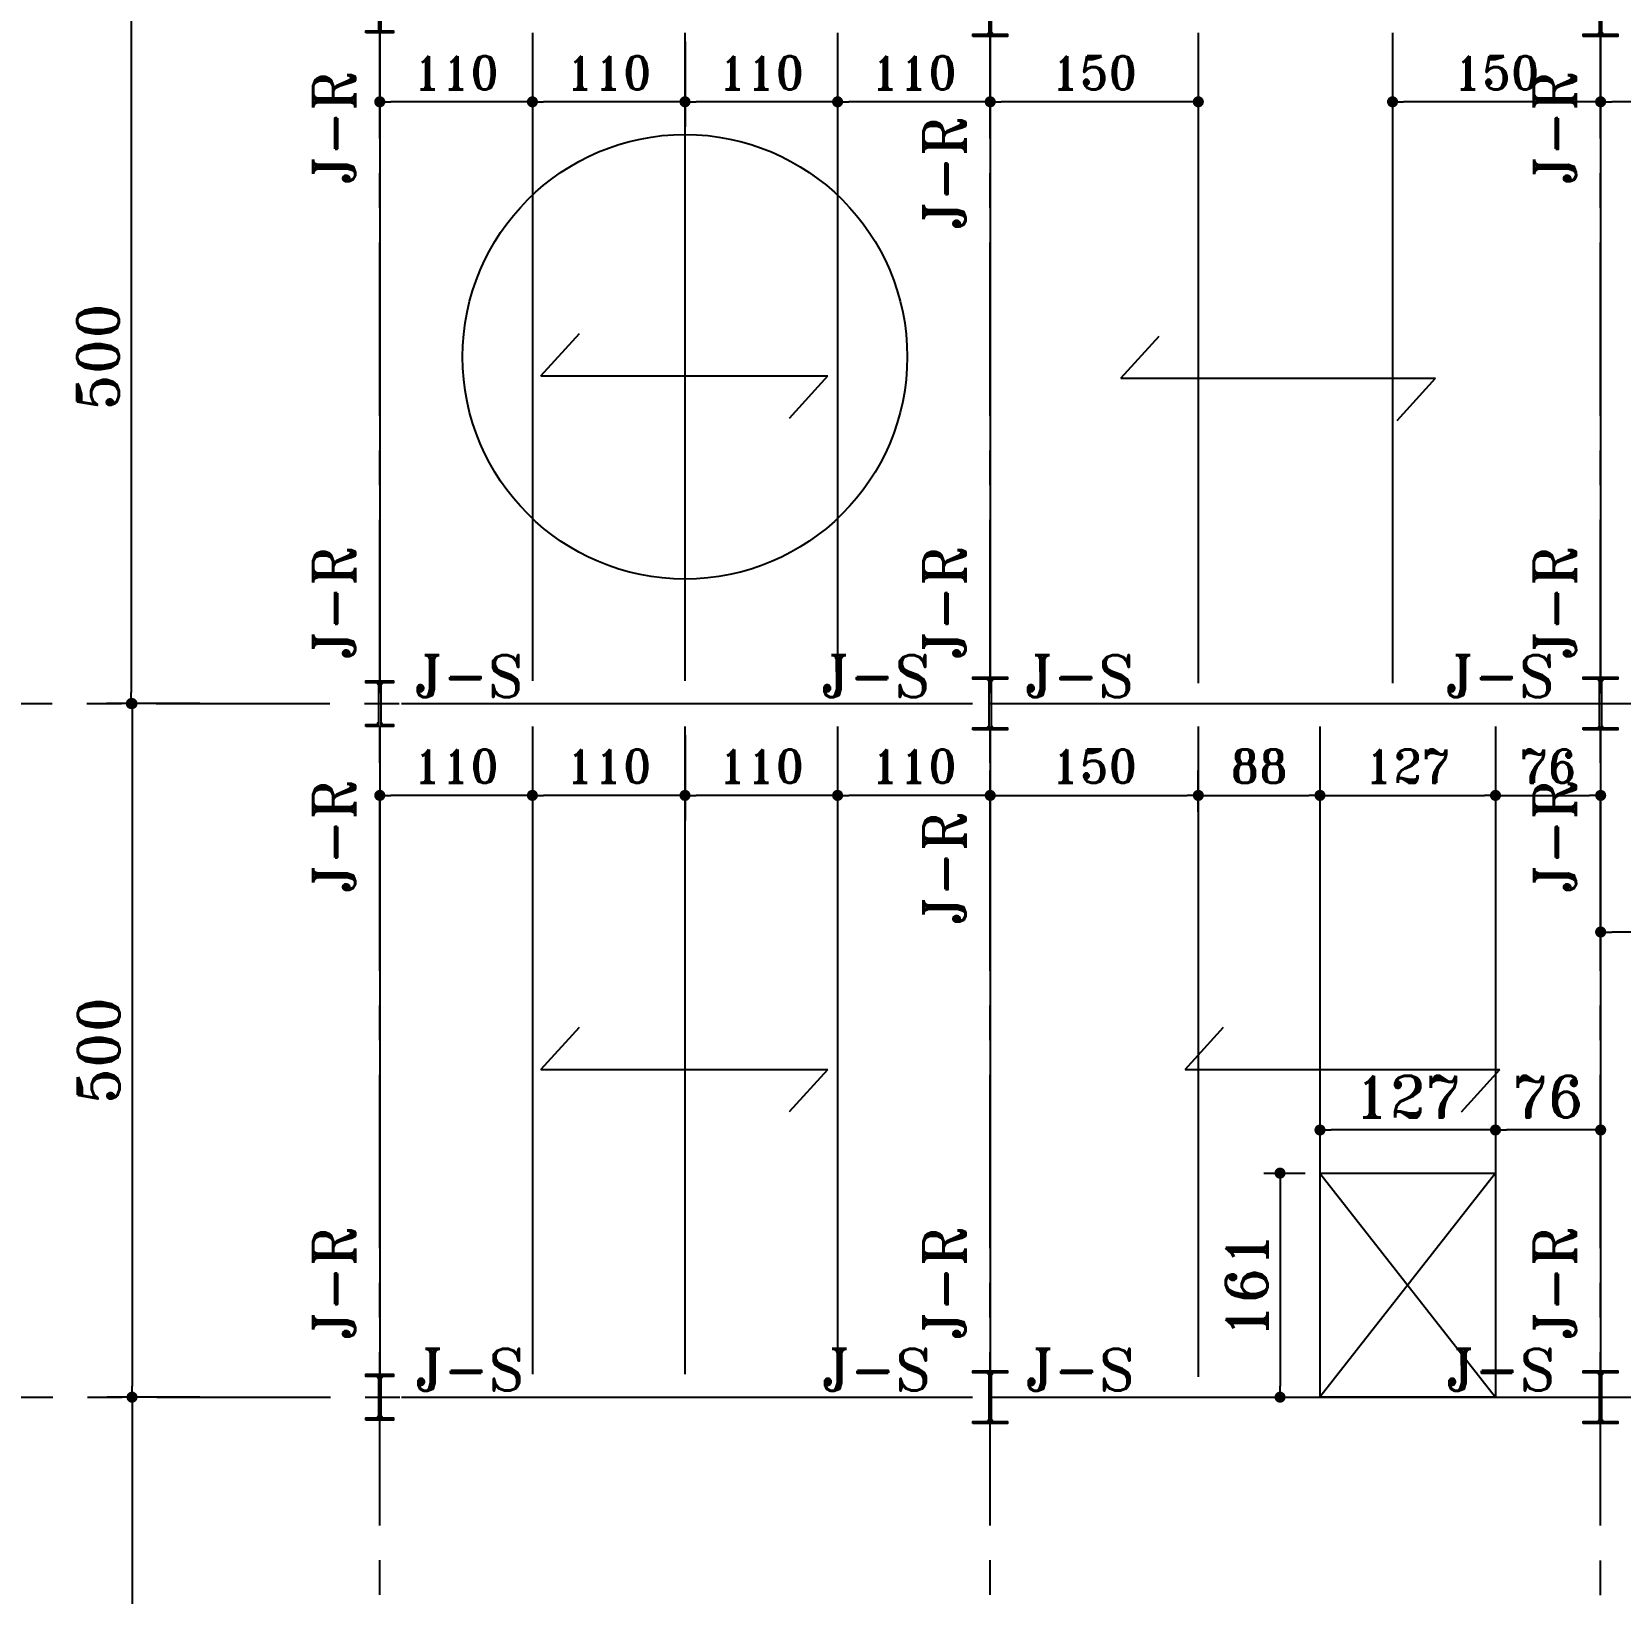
# Model space of a CAD drawing. Header units: inches. Extents: x 460503 to 460688, y 47570 to 48852.
# Drawn here: x 460552.17 to 460563.62, y 48394.83 to 48406.09 of the extents above; entities that cross this region are included whole.
import ezdxf

# ---------------------------------------------------------------- set-up
doc = ezdxf.new("R2010")
doc.units = ezdxf.units.IN
doc.header["$MEASUREMENT"] = 0
doc.linetypes.add('CENTER', pattern=[2, 1.25, -0.25, 0.25, -0.25])
for name, color, linetype in [('3G', 3, 'Continuous'), ('AA_CUT OUT', 74, 'Continuous'), ('AXE', 1, 'CENTER'), ('DIM', 8, 'Continuous'), ('wall', 4, 'Continuous')]:
    doc.layers.add(name, color=color, linetype=linetype)
doc.layers.add('TEXT', color=250, linetype='Continuous', lineweight=30)
doc.styles.add('ROMANT', font='romant')
doc.dimstyles.new('1-100', dxfattribs={"dimtxt": 0.3, "dimasz": 0.08, "dimexe": 0.18, "dimexo": 0.0625, "dimgap": 0.09, "dimtad": 1, "dimdec": 0, "dimlfac": 100, "dimdsep": 46, "dimtxsty": 'ROMANT', "dimblk": 'DOT', "dimcen": 0.09, "dimclrd": 1, "dimclre": 1, "dimclrt": 3, "dimadec": 0, "dimazin": 0, "dimtfac": 1, "dimtdec": 0, "dimtix": 1, "dimtofl": 0, "dimtmove": 2, "dimatfit": 3, "dimldrblk": 'DOT', "dimfxl": 1, "dimtolj": 1, "dimarcsym": 0})
doc.dimstyles.new('Copy of 1-100', dxfattribs={"dimtxt": 0.24, "dimasz": 0.08, "dimexe": 0.18, "dimexo": 0.0625, "dimgap": 0.09, "dimtad": 1, "dimdec": 0, "dimlfac": 100, "dimdsep": 46, "dimtxsty": 'ROMANT', "dimblk": 'DOT', "dimcen": 0.09, "dimclrd": 1, "dimclre": 1, "dimclrt": 3, "dimadec": 0, "dimazin": 0, "dimtfac": 1, "dimtdec": 0, "dimtix": 1, "dimtofl": 0, "dimtmove": 2, "dimatfit": 3, "dimldrblk": 'DOT', "dimfxl": 1, "dimtolj": 1, "dimarcsym": 0})

# ---------------------------------------------------------------- blocks, each defined once
blk = doc.blocks.new('DOT')
at = {"layer": 'DIM', "color": 0, "linetype": 'ByBlock'}
blk.add_line((-0.5, 0), (-1, 0), dxfattribs=at)
at = {"layer": 'DIM', "color": 0, "linetype": 'ByBlock', "const_width": 0.5}
blk.add_lwpolyline([(-0.25, 0, 1), (0.25, 0, 1)], format="xyb", close=True, dxfattribs=at)
blk = doc.blocks.new('*D208')
at = {"layer": 'Defpoints', "color": 0, "transparency": 16777216}
for p in [(460553.44, 48406.248), (460552.883, 48401.248), (460553.44, 48401.248)]:
    blk.add_point(p, dxfattribs=at)
at = {"layer": 'wall', "color": 1, "lineweight": -2, "transparency": 16777216}
for p, q in [((460553.378, 48406.248), (460552.703, 48406.248)), ((460552.883, 48406.168), (460552.883, 48401.328)), ((460553.378, 48401.248), (460552.703, 48401.248))]:
    blk.add_line(p, q, dxfattribs=at)
at = {"layer": 'wall', "color": 1, "lineweight": -2, "transparency": 16777216, "xscale": 0.08, "yscale": 0.08, "zscale": 0.08}
for p, rotation in [((460552.883, 48406.248), 90), ((460552.883, 48401.248), 270)]:
    blk.add_blockref('DOT', p, dxfattribs=dict(at, rotation=rotation))
at = {"layer": 'wall', "color": 3, "transparency": 16777216, "insert": (460552.643, 48403.748), "char_height": 0.3, "attachment_point": 5, "rotation": 90, "style": 'ROMANT'}
blk.add_mtext('\\A1;500', dxfattribs=at)
blk = doc.blocks.new('_Dot')
at = {"layer": 'DIM', "color": 0, "lineweight": -2}
blk.add_line((-0.5, 0), (-1, 0), dxfattribs=at)
at = {"layer": 'DIM', "color": 0, "const_width": 0.5}
blk.add_lwpolyline([(-0.25, 0, 1), (0.25, 0, 1)], format="xyb", close=True, dxfattribs=at)
blk = doc.blocks.new('*D209')
at = {"layer": 'Defpoints', "color": 0, "transparency": 16777216}
for p in [(460553.44, 48401.248), (460552.888, 48396.248), (460553.44, 48396.248)]:
    blk.add_point(p, dxfattribs=at)
at = {"layer": 'wall', "color": 1, "lineweight": -2, "transparency": 16777216}
for p, q in [((460553.378, 48401.248), (460552.708, 48401.248)), ((460552.888, 48401.168), (460552.888, 48396.328)), ((460553.378, 48396.248), (460552.708, 48396.248))]:
    blk.add_line(p, q, dxfattribs=at)
at = {"layer": 'wall', "color": 1, "lineweight": -2, "transparency": 16777216, "xscale": 0.08, "yscale": 0.08, "zscale": 0.08}
for p, rotation in [((460552.888, 48401.248), 90), ((460552.888, 48396.248), 270)]:
    blk.add_blockref('DOT', p, dxfattribs=dict(at, rotation=rotation))
at = {"layer": 'wall', "color": 3, "transparency": 16777216, "insert": (460552.648, 48398.748), "char_height": 0.3, "attachment_point": 5, "rotation": 90, "style": 'ROMANT'}
blk.add_mtext('\\A1;500', dxfattribs=at)
blk = doc.blocks.new('*D216')
at = {"layer": 'Defpoints', "color": 0, "transparency": 16777216}
for p in [(460561.451, 48398.194), (460561.451, 48398.174), (460562.716, 48398.194)]:
    blk.add_point(p, dxfattribs=at)
at = {"layer": 'wall', "color": 1, "lineweight": -2, "transparency": 16777216}
for p, q in [((460561.451, 48398.132), (460561.451, 48397.994)), ((460562.636, 48398.174), (460561.531, 48398.174)), ((460562.716, 48398.132), (460562.716, 48397.994))]:
    blk.add_line(p, q, dxfattribs=at)
at = {"layer": 'wall', "color": 1, "lineweight": -2, "transparency": 16777216, "xscale": 0.08, "yscale": 0.08, "zscale": 0.08, "rotation": 180}
blk.add_blockref('DOT', (460561.451, 48398.174), dxfattribs=at)
at = {"layer": 'wall', "color": 1, "lineweight": -2, "transparency": 16777216, "xscale": 0.08, "yscale": 0.08, "zscale": 0.08}
blk.add_blockref('DOT', (460562.716, 48398.174), dxfattribs=at)
at = {"layer": 'wall', "color": 3, "transparency": 16777216, "insert": (460562.083, 48398.414), "char_height": 0.3, "attachment_point": 5, "style": 'ROMANT'}
blk.add_mtext('\\A1;127', dxfattribs=at)
blk = doc.blocks.new('*D217')
at = {"layer": 'Defpoints', "color": 0, "transparency": 16777216}
for p in [(460560.984, 48397.863), (460560.984, 48396.248), (460561.163, 48396.248)]:
    blk.add_point(p, dxfattribs=at)
at = {"layer": 'wall', "color": 1, "lineweight": -2, "transparency": 16777216}
for p, q in [((460561.047, 48397.863), (460561.343, 48397.863)), ((460561.163, 48397.783), (460561.163, 48396.328)), ((460561.047, 48396.248), (460561.343, 48396.248))]:
    blk.add_line(p, q, dxfattribs=at)
at = {"layer": 'wall', "color": 1, "lineweight": -2, "transparency": 16777216, "xscale": 0.08, "yscale": 0.08, "zscale": 0.08}
for p, rotation in [((460561.163, 48397.863), 90), ((460561.163, 48396.248), 270)]:
    blk.add_blockref('DOT', p, dxfattribs=dict(at, rotation=rotation))
at = {"layer": 'wall', "color": 3, "transparency": 16777216, "insert": (460560.923, 48397.055), "char_height": 0.3, "attachment_point": 5, "rotation": 90, "style": 'ROMANT'}
blk.add_mtext('\\A1;161', dxfattribs=at)
blk = doc.blocks.new('*D224')
at = {"layer": 'Defpoints', "color": 0, "transparency": 16777216}
for p in [(460562.716, 48398.194), (460562.716, 48398.174), (460563.474, 48398.194)]:
    blk.add_point(p, dxfattribs=at)
at = {"layer": 'wall', "color": 1, "lineweight": -2, "transparency": 16777216}
for p, q in [((460562.716, 48398.132), (460562.716, 48397.994)), ((460563.394, 48398.174), (460562.796, 48398.174)), ((460563.474, 48398.132), (460563.474, 48397.994))]:
    blk.add_line(p, q, dxfattribs=at)
at = {"layer": 'wall', "color": 1, "lineweight": -2, "transparency": 16777216, "xscale": 0.08, "yscale": 0.08, "zscale": 0.08, "rotation": 180}
blk.add_blockref('DOT', (460562.716, 48398.174), dxfattribs=at)
at = {"layer": 'wall', "color": 1, "lineweight": -2, "transparency": 16777216, "xscale": 0.08, "yscale": 0.08, "zscale": 0.08}
blk.add_blockref('DOT', (460563.474, 48398.174), dxfattribs=at)
at = {"layer": 'wall', "color": 3, "transparency": 16777216, "insert": (460563.095, 48398.414), "char_height": 0.3, "attachment_point": 5, "style": 'ROMANT'}
blk.add_mtext('\\A1;76', dxfattribs=at)
blk = doc.blocks.new('*D321')
at = {"color": 1, "lineweight": -2, "transparency": 16777216}
for p, q in [((460563.474, 48406.02), (460563.474, 48405.406)), ((460564.974, 48406.02), (460564.974, 48405.406)), ((460564.894, 48405.586), (460563.554, 48405.586))]:
    blk.add_line(p, q, dxfattribs=at)
at = {"layer": 'Defpoints', "color": 0, "transparency": 16777216}
for p in [(460563.474, 48406.083), (460564.974, 48406.083), (460563.474, 48405.586)]:
    blk.add_point(p, dxfattribs=at)
at = {"color": 1, "lineweight": -2, "transparency": 16777216, "xscale": 0.08, "yscale": 0.08, "zscale": 0.08, "rotation": 180}
blk.add_blockref('DOT', (460563.474, 48405.586), dxfattribs=at)
at = {"color": 1, "lineweight": -2, "transparency": 16777216, "xscale": 0.08, "yscale": 0.08, "zscale": 0.08}
blk.add_blockref('DOT', (460564.974, 48405.586), dxfattribs=at)
at = {"color": 3, "transparency": 16777216, "insert": (460564.224, 48405.796), "char_height": 0.24, "attachment_point": 5, "style": 'ROMANT'}
blk.add_mtext('\\A1;150', dxfattribs=at)
blk = doc.blocks.new('*D322')
at = {"color": 1, "lineweight": -2, "transparency": 16777216}
for p, q in [((460561.974, 48406.02), (460561.974, 48405.406)), ((460563.474, 48406.02), (460563.474, 48405.406)), ((460563.394, 48405.586), (460562.054, 48405.586))]:
    blk.add_line(p, q, dxfattribs=at)
at = {"layer": 'Defpoints', "color": 0, "transparency": 16777216}
for p in [(460561.974, 48406.083), (460563.474, 48406.083), (460561.974, 48405.586)]:
    blk.add_point(p, dxfattribs=at)
at = {"color": 1, "lineweight": -2, "transparency": 16777216, "xscale": 0.08, "yscale": 0.08, "zscale": 0.08, "rotation": 180}
blk.add_blockref('DOT', (460561.974, 48405.586), dxfattribs=at)
at = {"color": 1, "lineweight": -2, "transparency": 16777216, "xscale": 0.08, "yscale": 0.08, "zscale": 0.08}
blk.add_blockref('DOT', (460563.474, 48405.586), dxfattribs=at)
at = {"color": 3, "transparency": 16777216, "insert": (460562.724, 48405.796), "char_height": 0.24, "attachment_point": 5, "style": 'ROMANT'}
blk.add_mtext('\\A1;150', dxfattribs=at)
blk = doc.blocks.new('*D323')
at = {"color": 1, "lineweight": -2, "transparency": 16777216}
for p, q in [((460559.074, 48406.02), (460559.074, 48405.406)), ((460560.574, 48406.02), (460560.574, 48405.406)), ((460560.494, 48405.586), (460559.154, 48405.586))]:
    blk.add_line(p, q, dxfattribs=at)
at = {"layer": 'Defpoints', "color": 0, "transparency": 16777216}
for p in [(460559.074, 48406.083), (460560.574, 48406.083), (460559.074, 48405.586)]:
    blk.add_point(p, dxfattribs=at)
at = {"color": 1, "lineweight": -2, "transparency": 16777216, "xscale": 0.08, "yscale": 0.08, "zscale": 0.08, "rotation": 180}
blk.add_blockref('DOT', (460559.074, 48405.586), dxfattribs=at)
at = {"color": 1, "lineweight": -2, "transparency": 16777216, "xscale": 0.08, "yscale": 0.08, "zscale": 0.08}
blk.add_blockref('DOT', (460560.574, 48405.586), dxfattribs=at)
at = {"color": 3, "transparency": 16777216, "insert": (460559.824, 48405.796), "char_height": 0.24, "attachment_point": 5, "style": 'ROMANT'}
blk.add_mtext('\\A1;150', dxfattribs=at)
blk = doc.blocks.new('*D327')
at = {"color": 1, "lineweight": -2, "transparency": 16777216}
for p, q in [((460554.674, 48406.02), (460554.674, 48405.406)), ((460555.774, 48406.02), (460555.774, 48405.406)), ((460555.694, 48405.586), (460554.754, 48405.586))]:
    blk.add_line(p, q, dxfattribs=at)
at = {"layer": 'Defpoints', "color": 0, "transparency": 16777216}
for p in [(460554.674, 48406.083), (460555.774, 48406.083), (460554.674, 48405.586)]:
    blk.add_point(p, dxfattribs=at)
at = {"color": 1, "lineweight": -2, "transparency": 16777216, "xscale": 0.08, "yscale": 0.08, "zscale": 0.08, "rotation": 180}
blk.add_blockref('DOT', (460554.674, 48405.586), dxfattribs=at)
at = {"color": 1, "lineweight": -2, "transparency": 16777216, "xscale": 0.08, "yscale": 0.08, "zscale": 0.08}
blk.add_blockref('DOT', (460555.774, 48405.586), dxfattribs=at)
at = {"color": 3, "transparency": 16777216, "insert": (460555.224, 48405.796), "char_height": 0.24, "attachment_point": 5, "style": 'ROMANT'}
blk.add_mtext('\\A1;110', dxfattribs=at)
blk = doc.blocks.new('*D324')
at = {"color": 1, "lineweight": -2, "transparency": 16777216}
for p, q in [((460555.774, 48406.02), (460555.774, 48405.406)), ((460556.874, 48406.02), (460556.874, 48405.406)), ((460556.794, 48405.586), (460555.854, 48405.586))]:
    blk.add_line(p, q, dxfattribs=at)
at = {"layer": 'Defpoints', "color": 0, "transparency": 16777216}
for p in [(460555.774, 48406.083), (460556.874, 48406.083), (460555.774, 48405.586)]:
    blk.add_point(p, dxfattribs=at)
at = {"color": 1, "lineweight": -2, "transparency": 16777216, "xscale": 0.08, "yscale": 0.08, "zscale": 0.08, "rotation": 180}
blk.add_blockref('DOT', (460555.774, 48405.586), dxfattribs=at)
at = {"color": 1, "lineweight": -2, "transparency": 16777216, "xscale": 0.08, "yscale": 0.08, "zscale": 0.08}
blk.add_blockref('DOT', (460556.874, 48405.586), dxfattribs=at)
at = {"color": 3, "transparency": 16777216, "insert": (460556.324, 48405.796), "char_height": 0.24, "attachment_point": 5, "style": 'ROMANT'}
blk.add_mtext('\\A1;110', dxfattribs=at)
blk = doc.blocks.new('*D325')
at = {"color": 1, "lineweight": -2, "transparency": 16777216}
for p, q in [((460556.874, 48406.02), (460556.874, 48405.406)), ((460557.974, 48406.02), (460557.974, 48405.406)), ((460557.894, 48405.586), (460556.954, 48405.586))]:
    blk.add_line(p, q, dxfattribs=at)
at = {"layer": 'Defpoints', "color": 0, "transparency": 16777216}
for p in [(460556.874, 48406.083), (460557.974, 48406.083), (460556.874, 48405.586)]:
    blk.add_point(p, dxfattribs=at)
at = {"color": 1, "lineweight": -2, "transparency": 16777216, "xscale": 0.08, "yscale": 0.08, "zscale": 0.08, "rotation": 180}
blk.add_blockref('DOT', (460556.874, 48405.586), dxfattribs=at)
at = {"color": 1, "lineweight": -2, "transparency": 16777216, "xscale": 0.08, "yscale": 0.08, "zscale": 0.08}
blk.add_blockref('DOT', (460557.974, 48405.586), dxfattribs=at)
at = {"color": 3, "transparency": 16777216, "insert": (460557.424, 48405.796), "char_height": 0.24, "attachment_point": 5, "style": 'ROMANT'}
blk.add_mtext('\\A1;110', dxfattribs=at)
blk = doc.blocks.new('*D326')
at = {"color": 1, "lineweight": -2, "transparency": 16777216}
for p, q in [((460557.974, 48406.02), (460557.974, 48405.406)), ((460559.074, 48406.02), (460559.074, 48405.406)), ((460558.994, 48405.586), (460558.054, 48405.586))]:
    blk.add_line(p, q, dxfattribs=at)
at = {"layer": 'Defpoints', "color": 0, "transparency": 16777216}
for p in [(460557.974, 48406.083), (460559.074, 48406.083), (460557.974, 48405.586)]:
    blk.add_point(p, dxfattribs=at)
at = {"color": 1, "lineweight": -2, "transparency": 16777216, "xscale": 0.08, "yscale": 0.08, "zscale": 0.08, "rotation": 180}
blk.add_blockref('DOT', (460557.974, 48405.586), dxfattribs=at)
at = {"color": 1, "lineweight": -2, "transparency": 16777216, "xscale": 0.08, "yscale": 0.08, "zscale": 0.08}
blk.add_blockref('DOT', (460559.074, 48405.586), dxfattribs=at)
at = {"color": 3, "transparency": 16777216, "insert": (460558.524, 48405.796), "char_height": 0.24, "attachment_point": 5, "style": 'ROMANT'}
blk.add_mtext('\\A1;110', dxfattribs=at)
blk = doc.blocks.new('*D335')
at = {"color": 1, "lineweight": -2, "transparency": 16777216}
for p, q in [((460554.674, 48401.02), (460554.674, 48400.406)), ((460555.774, 48401.02), (460555.774, 48400.406)), ((460555.694, 48400.586), (460554.754, 48400.586))]:
    blk.add_line(p, q, dxfattribs=at)
at = {"layer": 'Defpoints', "color": 0, "transparency": 16777216}
for p in [(460554.674, 48401.083), (460555.774, 48401.083), (460554.674, 48400.586)]:
    blk.add_point(p, dxfattribs=at)
at = {"color": 1, "lineweight": -2, "transparency": 16777216, "xscale": 0.08, "yscale": 0.08, "zscale": 0.08, "rotation": 180}
blk.add_blockref('DOT', (460554.674, 48400.586), dxfattribs=at)
at = {"color": 1, "lineweight": -2, "transparency": 16777216, "xscale": 0.08, "yscale": 0.08, "zscale": 0.08}
blk.add_blockref('DOT', (460555.774, 48400.586), dxfattribs=at)
at = {"color": 3, "transparency": 16777216, "insert": (460555.224, 48400.796), "char_height": 0.24, "attachment_point": 5, "style": 'ROMANT'}
blk.add_mtext('\\A1;110', dxfattribs=at)
blk = doc.blocks.new('*D332')
at = {"color": 1, "lineweight": -2, "transparency": 16777216}
for p, q in [((460555.774, 48401.02), (460555.774, 48400.406)), ((460556.874, 48401.02), (460556.874, 48400.406)), ((460556.794, 48400.586), (460555.854, 48400.586))]:
    blk.add_line(p, q, dxfattribs=at)
at = {"layer": 'Defpoints', "color": 0, "transparency": 16777216}
for p in [(460555.774, 48401.083), (460556.874, 48401.083), (460555.774, 48400.586)]:
    blk.add_point(p, dxfattribs=at)
at = {"color": 1, "lineweight": -2, "transparency": 16777216, "xscale": 0.08, "yscale": 0.08, "zscale": 0.08, "rotation": 180}
blk.add_blockref('DOT', (460555.774, 48400.586), dxfattribs=at)
at = {"color": 1, "lineweight": -2, "transparency": 16777216, "xscale": 0.08, "yscale": 0.08, "zscale": 0.08}
blk.add_blockref('DOT', (460556.874, 48400.586), dxfattribs=at)
at = {"color": 3, "transparency": 16777216, "insert": (460556.324, 48400.796), "char_height": 0.24, "attachment_point": 5, "style": 'ROMANT'}
blk.add_mtext('\\A1;110', dxfattribs=at)
blk = doc.blocks.new('*D333')
at = {"color": 1, "lineweight": -2, "transparency": 16777216}
for p, q in [((460556.874, 48401.02), (460556.874, 48400.406)), ((460557.974, 48401.02), (460557.974, 48400.406)), ((460557.894, 48400.586), (460556.954, 48400.586))]:
    blk.add_line(p, q, dxfattribs=at)
at = {"layer": 'Defpoints', "color": 0, "transparency": 16777216}
for p in [(460556.874, 48401.083), (460557.974, 48401.083), (460556.874, 48400.586)]:
    blk.add_point(p, dxfattribs=at)
at = {"color": 1, "lineweight": -2, "transparency": 16777216, "xscale": 0.08, "yscale": 0.08, "zscale": 0.08, "rotation": 180}
blk.add_blockref('DOT', (460556.874, 48400.586), dxfattribs=at)
at = {"color": 1, "lineweight": -2, "transparency": 16777216, "xscale": 0.08, "yscale": 0.08, "zscale": 0.08}
blk.add_blockref('DOT', (460557.974, 48400.586), dxfattribs=at)
at = {"color": 3, "transparency": 16777216, "insert": (460557.424, 48400.796), "char_height": 0.24, "attachment_point": 5, "style": 'ROMANT'}
blk.add_mtext('\\A1;110', dxfattribs=at)
blk = doc.blocks.new('*D334')
at = {"color": 1, "lineweight": -2, "transparency": 16777216}
for p, q in [((460557.974, 48401.02), (460557.974, 48400.406)), ((460559.074, 48401.02), (460559.074, 48400.406)), ((460558.994, 48400.586), (460558.054, 48400.586))]:
    blk.add_line(p, q, dxfattribs=at)
at = {"layer": 'Defpoints', "color": 0, "transparency": 16777216}
for p in [(460557.974, 48401.083), (460559.074, 48401.083), (460557.974, 48400.586)]:
    blk.add_point(p, dxfattribs=at)
at = {"color": 1, "lineweight": -2, "transparency": 16777216, "xscale": 0.08, "yscale": 0.08, "zscale": 0.08, "rotation": 180}
blk.add_blockref('DOT', (460557.974, 48400.586), dxfattribs=at)
at = {"color": 1, "lineweight": -2, "transparency": 16777216, "xscale": 0.08, "yscale": 0.08, "zscale": 0.08}
blk.add_blockref('DOT', (460559.074, 48400.586), dxfattribs=at)
at = {"color": 3, "transparency": 16777216, "insert": (460558.524, 48400.796), "char_height": 0.24, "attachment_point": 5, "style": 'ROMANT'}
blk.add_mtext('\\A1;110', dxfattribs=at)
blk = doc.blocks.new('*D337')
at = {"color": 1, "lineweight": -2, "transparency": 16777216}
for p, q in [((460563.474, 48400.035), (460563.474, 48399.421)), ((460564.974, 48400.035), (460564.974, 48399.421)), ((460564.894, 48399.601), (460563.554, 48399.601))]:
    blk.add_line(p, q, dxfattribs=at)
at = {"layer": 'Defpoints', "color": 0, "transparency": 16777216}
for p in [(460563.474, 48400.097), (460564.974, 48400.098), (460563.474, 48399.601)]:
    blk.add_point(p, dxfattribs=at)
at = {"color": 1, "lineweight": -2, "transparency": 16777216, "xscale": 0.08, "yscale": 0.08, "zscale": 0.08, "rotation": 180}
blk.add_blockref('DOT', (460563.474, 48399.601), dxfattribs=at)
at = {"color": 1, "lineweight": -2, "transparency": 16777216, "xscale": 0.08, "yscale": 0.08, "zscale": 0.08}
blk.add_blockref('DOT', (460564.974, 48399.601), dxfattribs=at)
at = {"color": 3, "transparency": 16777216, "insert": (460564.224, 48399.811), "char_height": 0.24, "attachment_point": 5, "style": 'ROMANT'}
blk.add_mtext('\\A1;150', dxfattribs=at)
blk = doc.blocks.new('*D338')
at = {"color": 1, "lineweight": -2, "transparency": 16777216}
for p, q in [((460559.074, 48400.468), (460559.074, 48400.766)), ((460560.574, 48400.468), (460560.574, 48400.766)), ((460559.154, 48400.586), (460560.494, 48400.586))]:
    blk.add_line(p, q, dxfattribs=at)
at = {"layer": 'Defpoints', "color": 0, "transparency": 16777216}
for p in [(460560.574, 48400.586), (460559.074, 48400.406), (460560.574, 48400.406)]:
    blk.add_point(p, dxfattribs=at)
at = {"color": 1, "lineweight": -2, "transparency": 16777216, "xscale": 0.08, "yscale": 0.08, "zscale": 0.08, "rotation": 180}
blk.add_blockref('DOT', (460559.074, 48400.586), dxfattribs=at)
at = {"color": 1, "lineweight": -2, "transparency": 16777216, "xscale": 0.08, "yscale": 0.08, "zscale": 0.08}
blk.add_blockref('DOT', (460560.574, 48400.586), dxfattribs=at)
at = {"color": 3, "transparency": 16777216, "insert": (460559.824, 48400.796), "char_height": 0.24, "attachment_point": 5, "style": 'ROMANT'}
blk.add_mtext('\\A1;150', dxfattribs=at)
blk = doc.blocks.new('*D339')
at = {"color": 1, "lineweight": -2, "transparency": 16777216}
for p, q in [((460560.574, 48401.02), (460560.574, 48400.406)), ((460561.451, 48401.02), (460561.451, 48400.406)), ((460560.654, 48400.586), (460561.371, 48400.586))]:
    blk.add_line(p, q, dxfattribs=at)
at = {"layer": 'Defpoints', "color": 0, "transparency": 16777216}
for p in [(460560.574, 48401.083), (460561.451, 48401.083), (460561.451, 48400.586)]:
    blk.add_point(p, dxfattribs=at)
at = {"color": 1, "lineweight": -2, "transparency": 16777216, "xscale": 0.08, "yscale": 0.08, "zscale": 0.08, "rotation": 180}
blk.add_blockref('DOT', (460560.574, 48400.586), dxfattribs=at)
at = {"color": 1, "lineweight": -2, "transparency": 16777216, "xscale": 0.08, "yscale": 0.08, "zscale": 0.08}
blk.add_blockref('DOT', (460561.451, 48400.586), dxfattribs=at)
at = {"color": 3, "transparency": 16777216, "insert": (460561.012, 48400.796), "char_height": 0.24, "attachment_point": 5, "style": 'ROMANT'}
blk.add_mtext('\\A1;88', dxfattribs=at)
blk = doc.blocks.new('*D340')
at = {"color": 1, "lineweight": -2, "transparency": 16777216}
for p, q in [((460561.451, 48401.02), (460561.451, 48400.406)), ((460562.716, 48401.02), (460562.716, 48400.406)), ((460561.531, 48400.586), (460562.636, 48400.586))]:
    blk.add_line(p, q, dxfattribs=at)
at = {"layer": 'Defpoints', "color": 0, "transparency": 16777216}
for p in [(460561.451, 48401.083), (460562.716, 48401.083), (460562.716, 48400.586)]:
    blk.add_point(p, dxfattribs=at)
at = {"color": 1, "lineweight": -2, "transparency": 16777216, "xscale": 0.08, "yscale": 0.08, "zscale": 0.08, "rotation": 180}
blk.add_blockref('DOT', (460561.451, 48400.586), dxfattribs=at)
at = {"color": 1, "lineweight": -2, "transparency": 16777216, "xscale": 0.08, "yscale": 0.08, "zscale": 0.08}
blk.add_blockref('DOT', (460562.716, 48400.586), dxfattribs=at)
at = {"color": 3, "transparency": 16777216, "insert": (460562.083, 48400.796), "char_height": 0.24, "attachment_point": 5, "style": 'ROMANT'}
blk.add_mtext('\\A1;127', dxfattribs=at)
blk = doc.blocks.new('*D341')
at = {"color": 1, "lineweight": -2, "transparency": 16777216}
for p, q in [((460562.716, 48401.02), (460562.716, 48400.406)), ((460563.474, 48400.995), (460563.474, 48400.406)), ((460562.796, 48400.586), (460563.394, 48400.586))]:
    blk.add_line(p, q, dxfattribs=at)
at = {"layer": 'Defpoints', "color": 0, "transparency": 16777216}
for p in [(460562.716, 48401.083), (460563.474, 48401.058), (460563.474, 48400.586)]:
    blk.add_point(p, dxfattribs=at)
at = {"color": 1, "lineweight": -2, "transparency": 16777216, "xscale": 0.08, "yscale": 0.08, "zscale": 0.08, "rotation": 180}
blk.add_blockref('DOT', (460562.716, 48400.586), dxfattribs=at)
at = {"color": 1, "lineweight": -2, "transparency": 16777216, "xscale": 0.08, "yscale": 0.08, "zscale": 0.08}
blk.add_blockref('DOT', (460563.474, 48400.586), dxfattribs=at)
at = {"color": 3, "transparency": 16777216, "insert": (460563.095, 48400.796), "char_height": 0.24, "attachment_point": 5, "style": 'ROMANT'}
blk.add_mtext('\\A1;76', dxfattribs=at)
blk = doc.blocks.new('*D851')
at = {"layer": 'Defpoints', "color": 0, "transparency": 16777216}
for p in [(460553.44, 48396.248), (460552.888, 48391.248), (460553.44, 48391.248)]:
    blk.add_point(p, dxfattribs=at)
at = {"layer": 'wall', "color": 1, "lineweight": -2, "transparency": 16777216}
for p, q in [((460553.378, 48396.248), (460552.708, 48396.248)), ((460552.888, 48396.168), (460552.888, 48391.328)), ((460553.378, 48391.248), (460552.708, 48391.248))]:
    blk.add_line(p, q, dxfattribs=at)
at = {"layer": 'wall', "color": 1, "lineweight": -2, "transparency": 16777216, "xscale": 0.08, "yscale": 0.08, "zscale": 0.08}
for p, rotation in [((460552.888, 48396.248), 90), ((460552.888, 48391.248), 270)]:
    blk.add_blockref('DOT', p, dxfattribs=dict(at, rotation=rotation))
at = {"layer": 'wall', "color": 3, "transparency": 16777216, "insert": (460552.648, 48393.748), "char_height": 0.3, "attachment_point": 5, "rotation": 90, "style": 'ROMANT'}
blk.add_mtext('\\A1;500', dxfattribs=at)

msp = doc.modelspace()

# ---------------------------------------------------------------- hatches: boundary and pattern name
for points in [[(460559.06618743, 48406.07279821), (460559.0547112, 48406.07279821, -0.4144144444), (460559.06618743, 48406.08428232)], [(460559.08118743, 48406.07279821), (460559.09266366, 48406.07279821, 0.4144144444), (460559.08118743, 48406.08428232)], [(460563.46618742, 48406.07279821), (460563.45471119, 48406.07279821, -0.4144144444), (460563.46618742, 48406.08428232)], [(460563.48118742, 48406.07279821), (460563.49266365, 48406.07279821, 0.4144144444), (460563.48118742, 48406.08428232)], [(460554.66618743, 48401.39783772), (460554.6547112, 48401.39783772, 0.4144144444), (460554.66618743, 48401.38635361)], [(460554.68118743, 48401.39783772), (460554.69266366, 48401.39783772, -0.4144144444), (460554.68118743, 48401.38635361)], [(460559.06618743, 48401.42283772), (460559.0547112, 48401.42283772, 0.4144144444), (460559.06618743, 48401.41135361)], [(460559.08118743, 48401.42283772), (460559.09266366, 48401.42283772, -0.4144144444), (460559.08118743, 48401.41135361)], [(460563.46618742, 48401.42283772), (460563.45471119, 48401.42283772, 0.4144144444), (460563.46618742, 48401.41135361)], [(460563.48118742, 48401.42283772), (460563.49266365, 48401.42283772, -0.4144144444), (460563.48118742, 48401.41135361)], [(460554.66618743, 48401.09779821), (460554.6547112, 48401.09779821, -0.4144144444), (460554.66618743, 48401.10928232)], [(460554.68118743, 48401.09779821), (460554.69266366, 48401.09779821, 0.4144144444), (460554.68118743, 48401.10928232)], [(460559.06618743, 48401.07279821), (460559.0547112, 48401.07279821, -0.4144144444), (460559.06618743, 48401.08428232)], [(460559.08118743, 48401.07279821), (460559.09266366, 48401.07279821, 0.4144144444), (460559.08118743, 48401.08428232)], [(460563.46618742, 48401.07279821), (460563.45471119, 48401.07279821, -0.4144144444), (460563.46618742, 48401.08428232)], [(460563.48118742, 48401.07279821), (460563.49266365, 48401.07279821, 0.4144144444), (460563.48118742, 48401.08428232)], [(460559.06618743, 48396.42283772), (460559.0547112, 48396.42283772, 0.4144144444), (460559.06618743, 48396.41135361)], [(460559.08118743, 48396.42283772), (460559.09266366, 48396.42283772, -0.4144144444), (460559.08118743, 48396.41135361)], [(460563.46618742, 48396.42283772), (460563.45471119, 48396.42283772, 0.4144144444), (460563.46618742, 48396.41135361)], [(460563.48118742, 48396.42283772), (460563.49266365, 48396.42283772, -0.4144144444), (460563.48118742, 48396.41135361)], [(460554.66618743, 48396.39783772), (460554.6547112, 48396.39783772, 0.4144144444), (460554.66618743, 48396.38635361)], [(460554.68118743, 48396.39783772), (460554.69266366, 48396.39783772, -0.4144144444), (460554.68118743, 48396.38635361)], [(460554.66618743, 48396.09779821), (460554.6547112, 48396.09779821, -0.4144144444), (460554.66618743, 48396.10928232)], [(460554.68118743, 48396.09779821), (460554.69266366, 48396.09779821, 0.4144144444), (460554.68118743, 48396.10928232)], [(460559.06618743, 48396.07279821), (460559.0547112, 48396.07279821, -0.4144144444), (460559.06618743, 48396.08428232)], [(460559.08118743, 48396.07279821), (460559.09266366, 48396.07279821, 0.4144144444), (460559.08118743, 48396.08428232)], [(460563.46618742, 48396.07279821), (460563.45471119, 48396.07279821, -0.4144144444), (460563.46618742, 48396.08428232)], [(460563.48118742, 48396.07279821), (460563.49266365, 48396.07279821, 0.4144144444), (460563.48118742, 48396.08428232)]]:
    msp.add_hatch(color=1).paths.add_polyline_path(points)

# ---------------------------------------------------------------- linework, layer by layer
at = {"color": 6}
for p, q in [((460554.67368743, 48406.08283772), (460554.67368743, 48401.41283772)), ((460559.07368743, 48406.08283772), (460559.07368743, 48401.41283772)), ((460563.47368742, 48406.08253567), (460563.47368742, 48401.41253567)), ((460554.67368743, 48401.08283772), (460554.67368743, 48396.41283772)), ((460559.07368743, 48401.08283772), (460559.07368743, 48396.41283772)), ((460563.47368742, 48401.08253567), (460563.47368742, 48396.41253567))]:
    msp.add_line(p, q, dxfattribs=at)
at = {"color": 3}
for p, q in [((460555.77368743, 48406.08283772), (460555.77368743, 48401.41283772)), ((460556.87368743, 48406.08283772), (460556.87368743, 48401.41283772)), ((460557.97368743, 48406.08283772), (460557.97368743, 48401.41283772)), ((460560.57368743, 48406.08283772), (460560.57368743, 48401.39479016)), ((460561.97368742, 48406.08253567), (460561.97368742, 48401.39448812)), ((460554.83166317, 48401.24783772), (460558.94554328, 48401.24783772)), ((460559.23166317, 48401.24783772), (460563.34554328, 48401.24783772)), ((460555.77368743, 48401.08283772), (460555.77368743, 48396.41283772)), ((460556.87368743, 48401.08283772), (460556.87368743, 48396.41283772)), ((460557.97368743, 48401.08283772), (460557.97368743, 48396.41283772)), ((460560.57368743, 48401.08283772), (460560.57368743, 48396.39479016)), ((460561.45051398, 48401.08253567), (460561.45051398, 48396.39448812)), ((460562.71588556, 48401.08253567), (460562.71588556, 48396.39448812)), ((460554.83166317, 48396.24783772), (460558.94554328, 48396.24783772)), ((460559.23166317, 48396.24783772), (460563.34554328, 48396.24783772))]:
    msp.add_line(p, q, dxfattribs=at)
at = {"color": 1, "linetype": 'Continuous'}
for p, q in [((460555.83583622, 48403.61089569, -0.00499999), (460556.1124974, 48403.91544571, -0.00499999)), ((460560.01456915, 48403.59284814, -0.00499999), (460560.29123033, 48403.89739816, -0.00499999)), ((460555.83583622, 48403.61089569, -0.00499999), (460557.90445439, 48403.61089569, -0.00499999)), ((460557.62779321, 48403.30634566, -0.00499999), (460557.90445439, 48403.61089569, -0.00499999)), ((460560.01456915, 48403.59284814, -0.00499999), (460562.28318732, 48403.59284814, -0.00499999)), ((460562.00652614, 48403.28829811, -0.00499999), (460562.28318732, 48403.59284814, -0.00499999)), ((460555.83583622, 48398.61089569, -0.00499999), (460556.1124974, 48398.91544571, -0.00499999)), ((460560.47803435, 48398.61059364, -0.00499999), (460560.75469553, 48398.91514366, -0.00499999)), ((460555.83583622, 48398.61089569, -0.00499999), (460557.90445439, 48398.61089569, -0.00499999)), ((460557.62779321, 48398.30634566, -0.00499999), (460557.90445439, 48398.61089569, -0.00499999)), ((460560.47803435, 48398.61059364, -0.00499999), (460562.74665252, 48398.61059364, -0.00499999)), ((460562.46999134, 48398.30604361, -0.00499999), (460562.74665252, 48398.61059364, -0.00499999))]:
    msp.add_line(p, q, dxfattribs=at)
msp.add_circle((460556.87368743, 48403.74783771), 1.6025064)
at = {"layer": '3G'}
for points in [[(460554.57368743, 48406.08283772), (460554.57368743, 48406.09783772), (460554.66618743, 48406.09783772), (460554.66618743, 48406.39783772), (460554.57368743, 48406.39783772), (460554.57368743, 48406.41283772), (460554.77368743, 48406.41283772), (460554.77368743, 48406.39783772), (460554.68118743, 48406.39783772), (460554.68118743, 48406.09783772), (460554.77368743, 48406.09783772), (460554.77368743, 48406.08283772)], [(460558.94868743, 48406.05783772), (460558.94868743, 48406.07283772), (460559.06618743, 48406.07283772), (460559.06618743, 48406.42283772), (460558.94868743, 48406.42283772), (460558.94868743, 48406.43783772), (460559.19868743, 48406.43783772), (460559.19868743, 48406.42283772), (460559.08118743, 48406.42283772), (460559.08118743, 48406.07283772), (460559.19868743, 48406.07283772), (460559.19868743, 48406.05783772)], [(460563.34868742, 48406.05783772), (460563.34868742, 48406.07283772), (460563.46618742, 48406.07283772), (460563.46618742, 48406.42283772), (460563.34868742, 48406.42283772), (460563.34868742, 48406.43783772), (460563.59868742, 48406.43783772), (460563.59868742, 48406.42283772), (460563.48118742, 48406.42283772), (460563.48118742, 48406.07283772), (460563.59868742, 48406.07283772), (460563.59868742, 48406.05783772)], [(460558.94868743, 48401.05783772), (460558.94868743, 48401.07283772), (460559.06618743, 48401.07283772), (460559.06618743, 48401.42283772), (460558.94868743, 48401.42283772), (460558.94868743, 48401.43783772), (460559.19868743, 48401.43783772), (460559.19868743, 48401.42283772), (460559.08118743, 48401.42283772), (460559.08118743, 48401.07283772), (460559.19868743, 48401.07283772), (460559.19868743, 48401.05783772)], [(460563.34868742, 48401.05783772), (460563.34868742, 48401.07283772), (460563.46618742, 48401.07283772), (460563.46618742, 48401.42283772), (460563.34868742, 48401.42283772), (460563.34868742, 48401.43783772), (460563.59868742, 48401.43783772), (460563.59868742, 48401.42283772), (460563.48118742, 48401.42283772), (460563.48118742, 48401.07283772), (460563.59868742, 48401.07283772), (460563.59868742, 48401.05783772)], [(460554.57368743, 48401.08283772), (460554.57368743, 48401.09783772), (460554.66618743, 48401.09783772), (460554.66618743, 48401.39783772), (460554.57368743, 48401.39783772), (460554.57368743, 48401.41283772), (460554.77368743, 48401.41283772), (460554.77368743, 48401.39783772), (460554.68118743, 48401.39783772), (460554.68118743, 48401.09783772), (460554.77368743, 48401.09783772), (460554.77368743, 48401.08283772)], [(460554.57368743, 48396.08283772), (460554.57368743, 48396.09783772), (460554.66618743, 48396.09783772), (460554.66618743, 48396.39783772), (460554.57368743, 48396.39783772), (460554.57368743, 48396.41283772), (460554.77368743, 48396.41283772), (460554.77368743, 48396.39783772), (460554.68118743, 48396.39783772), (460554.68118743, 48396.09783772), (460554.77368743, 48396.09783772), (460554.77368743, 48396.08283772)], [(460558.94868743, 48396.05783772), (460558.94868743, 48396.07283772), (460559.06618743, 48396.07283772), (460559.06618743, 48396.42283772), (460558.94868743, 48396.42283772), (460558.94868743, 48396.43783772), (460559.19868743, 48396.43783772), (460559.19868743, 48396.42283772), (460559.08118743, 48396.42283772), (460559.08118743, 48396.07283772), (460559.19868743, 48396.07283772), (460559.19868743, 48396.05783772)], [(460563.34868742, 48396.05783772), (460563.34868742, 48396.07283772), (460563.46618742, 48396.07283772), (460563.46618742, 48396.42283772), (460563.34868742, 48396.42283772), (460563.34868742, 48396.43783772), (460563.59868742, 48396.43783772), (460563.59868742, 48396.42283772), (460563.48118742, 48396.42283772), (460563.48118742, 48396.07283772), (460563.59868742, 48396.07283772), (460563.59868742, 48396.05783772)]]:
    msp.add_lwpolyline(points, close=True, dxfattribs=at)
for centre, start, end in [((460559.06618743, 48406.07280608), 89.842073117, 179.842073117), ((460559.06618743, 48406.07280608), 89.842073117, 179.842073117), ((460559.08118743, 48406.07280608), 0.157926883, 90.157926883), ((460559.08118743, 48406.07280608), 0.157926883, 90.157926883), ((460559.08118743, 48406.07280608), 0.157926883, 90.157926883), ((460563.46618742, 48406.07280608), 89.842073117, 179.842073117), ((460563.46618742, 48406.07280608), 89.842073117, 179.842073117), ((460563.48118742, 48406.07280608), 0.157926883, 90.157926883), ((460563.48118742, 48406.07280608), 0.157926883, 90.157926883), ((460563.48118742, 48406.07280608), 0.157926883, 90.157926883), ((460554.66618743, 48401.39782984), 180.157926883, 270.157926883), ((460554.68118743, 48401.39782984), 269.842073117, 359.842073117), ((460554.68118743, 48401.39782984), 269.842073117, 359.842073117), ((460559.06618743, 48401.42282984), 180.157926883, 270.157926883), ((460559.08118743, 48401.42282984), 269.842073117, 359.842073117), ((460559.08118743, 48401.42282984), 269.842073117, 359.842073117), ((460563.46618742, 48401.42282984), 180.157926883, 270.157926883), ((460563.48118742, 48401.42282984), 269.842073117, 359.842073117), ((460563.48118742, 48401.42282984), 269.842073117, 359.842073117), ((460554.66618743, 48401.09780608), 89.842073117, 179.842073117), ((460554.66618743, 48401.09780608), 89.842073117, 179.842073117), ((460554.68118743, 48401.09780608), 0.157926883, 90.157926883), ((460554.68118743, 48401.09780608), 0.157926883, 90.157926883), ((460554.68118743, 48401.09780608), 0.157926883, 90.157926883), ((460559.06618743, 48401.07280608), 89.842073117, 179.842073117), ((460559.06618743, 48401.07280608), 89.842073117, 179.842073117), ((460559.08118743, 48401.07280608), 0.157926883, 90.157926883), ((460559.08118743, 48401.07280608), 0.157926883, 90.157926883), ((460559.08118743, 48401.07280608), 0.157926883, 90.157926883), ((460563.46618742, 48401.07280608), 89.842073117, 179.842073117), ((460563.46618742, 48401.07280608), 89.842073117, 179.842073117), ((460563.48118742, 48401.07280608), 0.157926883, 90.157926883), ((460563.48118742, 48401.07280608), 0.157926883, 90.157926883), ((460563.48118742, 48401.07280608), 0.157926883, 90.157926883), ((460559.06618743, 48396.42282984), 180.157926883, 270.157926883), ((460559.08118743, 48396.42282984), 269.842073117, 359.842073117), ((460559.08118743, 48396.42282984), 269.842073117, 359.842073117), ((460563.46618742, 48396.42282984), 180.157926883, 270.157926883), ((460563.48118742, 48396.42282984), 269.842073117, 359.842073117), ((460563.48118742, 48396.42282984), 269.842073117, 359.842073117), ((460554.66618743, 48396.39782984), 180.157926883, 270.157926883), ((460554.68118743, 48396.39782984), 269.842073117, 359.842073117), ((460554.68118743, 48396.39782984), 269.842073117, 359.842073117), ((460554.66618743, 48396.09780608), 89.842073117, 179.842073117), ((460554.66618743, 48396.09780608), 89.842073117, 179.842073117), ((460554.68118743, 48396.09780608), 0.157926883, 90.157926883), ((460554.68118743, 48396.09780608), 0.157926883, 90.157926883), ((460554.68118743, 48396.09780608), 0.157926883, 90.157926883), ((460559.06618743, 48396.07280608), 89.842073117, 179.842073117), ((460559.06618743, 48396.07280608), 89.842073117, 179.842073117), ((460559.08118743, 48396.07280608), 0.157926883, 90.157926883), ((460559.08118743, 48396.07280608), 0.157926883, 90.157926883), ((460559.08118743, 48396.07280608), 0.157926883, 90.157926883), ((460563.46618742, 48396.07280608), 89.842073117, 179.842073117), ((460563.46618742, 48396.07280608), 89.842073117, 179.842073117), ((460563.48118742, 48396.07280608), 0.157926883, 90.157926883), ((460563.48118742, 48396.07280608), 0.157926883, 90.157926883), ((460563.48118742, 48396.07280608), 0.157926883, 90.157926883)]:
    msp.add_arc(centre, 0.01147623, start, end, dxfattribs=at)
at = {"layer": 'AA_CUT OUT', "linetype": 'Continuous'}
for p, q in [((460561.45051398, 48397.86267772), (460562.71588556, 48396.24783771)), ((460562.71588556, 48397.86267772), (460561.45051398, 48396.24783771)), ((460561.45051398, 48397.86267772), (460561.45051398, 48396.24783772)), ((460561.45051398, 48397.86267772), (460562.71588556, 48397.86267772)), ((460562.71588556, 48397.86267772), (460562.71588556, 48396.24783771)), ((460562.71588556, 48396.24783771), (460561.45051398, 48396.24783772))]:
    msp.add_line(p, q, dxfattribs=at)
at = {"layer": 'AXE'}
for p, q in [((460554.67368743, 48389.32204906), (460554.67368743, 48413.96118973)), ((460559.07368743, 48389.32204906), (460559.07368743, 48413.96118973)), ((460563.47368742, 48389.32174701), (460563.47368742, 48413.96088768)), ((460551.06305844, 48401.24783772), (460577.50754266, 48401.24783772)), ((460551.06803811, 48396.24783772), (460577.51252233, 48396.24783772))]:
    msp.add_line(p, q, dxfattribs=at)

# ---------------------------------------------------------------- texts
at = {"layer": 'TEXT', "color": 2, "style": 'ROMANT'}
for s, rotation, p in [('J-R', 90.081705482, (460554.49646167, 48404.98852585, 0.00000016)), ('J-R', 90.081705482, (460563.29646166, 48404.98822381, 0.00000016)), ('J-R', 90.081705482, (460558.89646167, 48404.66250575, 0.00000016)), ('J-R', 90.081705482, (460554.49646167, 48401.56494968, 0.00000016)), ('J-R', 90.081705482, (460558.89646167, 48401.56494968, 0.00000016)), ('J-R', 90.081705482, (460563.29646166, 48401.56464763, 0.00000016)), ('J-S', 0.081705483, (460554.92140497, 48401.29414375, 0.00000016)), ('J-S', 0.081705483, (460557.8533125, 48401.29414375, 0.00000016)), ('J-S', 0.081705483, (460559.32140496, 48401.29414375, 0.00000016)), ('J-S', 0.081705483, (460562.35331249, 48401.29414375, 0.00000016)), ('J-R', 90.081705482, (460554.49646167, 48399.88012022, 0.00000016)), ('J-R', 90.081705482, (460563.29646166, 48399.87981817, 0.00000016)), ('J-R', 90.081705482, (460558.89646167, 48399.6507477, 0.00000016)), ('J-R', 90.081705482, (460554.49646167, 48396.65932719, 0.00000016)), ('J-R', 90.081705482, (460558.89646167, 48396.65932719, 0.00000016)), ('J-R', 90.081705482, (460563.29646166, 48396.65902514, 0.00000016)), ('J-S', 0.081705483, (460554.92638463, 48396.29414375, 0.00000016)), ('J-S', 0.081705483, (460557.85829217, 48396.29414375, 0.00000016)), ('J-S', 0.081705483, (460559.32638462, 48396.29414375, 0.00000016)), ('J-S', 0.081705483, (460562.35829216, 48396.29414375, 0.00000016))]:
    msp.add_text(s, height=0.302224371, rotation=rotation, dxfattribs=at).set_placement(p)

# ---------------------------------------------------------------- dimensions: what is measured, and where the dimension line sits
for base, p1, p2, picture, middle in [((460554.67368743, 48405.58576939), (460555.77368743, 48406.08283772), (460554.67368743, 48406.08283772), '*D327', (460555.22368743, 48405.79576939)), ((460555.77368743, 48405.58576939), (460556.87368743, 48406.08283772), (460555.77368743, 48406.08283772), '*D324', (460556.32368743, 48405.79576939)), ((460556.87368743, 48405.58576939), (460557.97368743, 48406.08283772), (460556.87368743, 48406.08283772), '*D325', (460557.42368743, 48405.79576939)), ((460557.97368743, 48405.58576939), (460559.07368743, 48406.08283772), (460557.97368743, 48406.08283772), '*D326', (460558.52368743, 48405.79576939)), ((460559.07368743, 48405.58576939), (460560.57368744, 48406.08283772), (460559.07368743, 48406.08253567), '*D323', (460559.82368744, 48405.79576939)), ((460561.97368742, 48405.58576939), (460563.47368743, 48406.08283772), (460561.97368742, 48406.08253567), '*D322', (460562.72368743, 48405.79576939)), ((460563.47368725, 48405.58576939), (460564.97368726, 48406.08283772), (460563.47368725, 48406.08253566), '*D321', (460564.22368726, 48405.79576939)), ((460554.67368743, 48400.58576939), (460555.77368743, 48401.08283772), (460554.67368743, 48401.08283772), '*D335', (460555.22368743, 48400.79576939)), ((460555.77368743, 48400.58576939), (460556.87368743, 48401.08283772), (460555.77368743, 48401.08283772), '*D332', (460556.32368743, 48400.79576939)), ((460556.87368743, 48400.58576939), (460557.97368743, 48401.08283772), (460556.87368743, 48401.08283772), '*D333', (460557.42368743, 48400.79576939)), ((460557.97368743, 48400.58576939), (460559.07368743, 48401.08283772), (460557.97368743, 48401.08283772), '*D334', (460558.52368743, 48400.79576939)), ((460561.45051398, 48400.58576939), (460560.57368743, 48401.08283772), (460561.45051398, 48401.08253567), '*D339', (460561.0121007, 48400.79576939)), ((460562.71588556, 48400.58576939), (460561.45051398, 48401.08253567), (460562.71588556, 48401.08253567), '*D340', (460562.08319977, 48400.79576939)), ((460563.47368742, 48400.58576939), (460562.71588556, 48401.08253567), (460563.47368742, 48401.05783772), '*D341', (460563.09478649, 48400.79576939)), ((460560.57368743, 48400.58576939), (460559.07368743, 48400.40576939), (460560.57368743, 48400.40576939), '*D338', (460559.82368743, 48400.79576939)), ((460563.47368725, 48399.60057413), (460564.97368726, 48400.09764245), (460563.47368725, 48400.0973404), '*D337', (460564.22368726, 48399.81057413))]:
    dim = msp.add_linear_dim(base=base, p1=p1, p2=p2, dimstyle='Copy of 1-100')
    dim.commit()
    dim.dimension.update_dxf_attribs({"geometry": picture, "text_midpoint": middle})
at = {"layer": 'wall'}
dim = msp.add_aligned_dim(p1=(460553.44045171, 48406.24783772), p2=(460553.44045171, 48401.24783772), distance=-0.55789604, dimstyle='1-100', dxfattribs=at)
dim.commit()
dim.dimension.update_dxf_attribs({"geometry": '*D208', "text_midpoint": (460552.64255567, 48403.74783772)})
for base, p1, p2, picture, middle in [((460552.88753534, 48396.24783772), (460553.44045171, 48401.24783772), (460553.44045171, 48396.24783772), '*D209', (460552.64753534, 48398.74783772)), ((460561.16293584, 48396.24783771), (460560.984429, 48397.86267772), (460560.984429, 48396.24783771), '*D217', (460560.92293584, 48397.05525772)), ((460552.88753534, 48391.24783772), (460553.44045171, 48396.24783772), (460553.44045171, 48391.24783772), '*D851', (460552.64753534, 48393.74783772))]:
    dim = msp.add_linear_dim(base=base, p1=p1, p2=p2, angle=90, dimstyle='1-100', dxfattribs=at)
    dim.commit()
    dim.dimension.update_dxf_attribs({"geometry": picture, "text_midpoint": middle})
for base, p1, p2, picture, middle in [((460561.45051398, 48398.17360574), (460562.71588556, 48398.19423162), (460561.45051398, 48398.19423162), '*D216', (460562.08319977, 48398.41360574)), ((460562.71588556, 48398.17360574), (460563.47368742, 48398.19423162), (460562.71588556, 48398.19423162), '*D224', (460563.09478649, 48398.41360574))]:
    dim = msp.add_linear_dim(base=base, p1=p1, p2=p2, dimstyle='1-100', dxfattribs=at)
    dim.commit()
    dim.dimension.update_dxf_attribs({"geometry": picture, "text_midpoint": middle})

doc.saveas('drawing.dxf')
